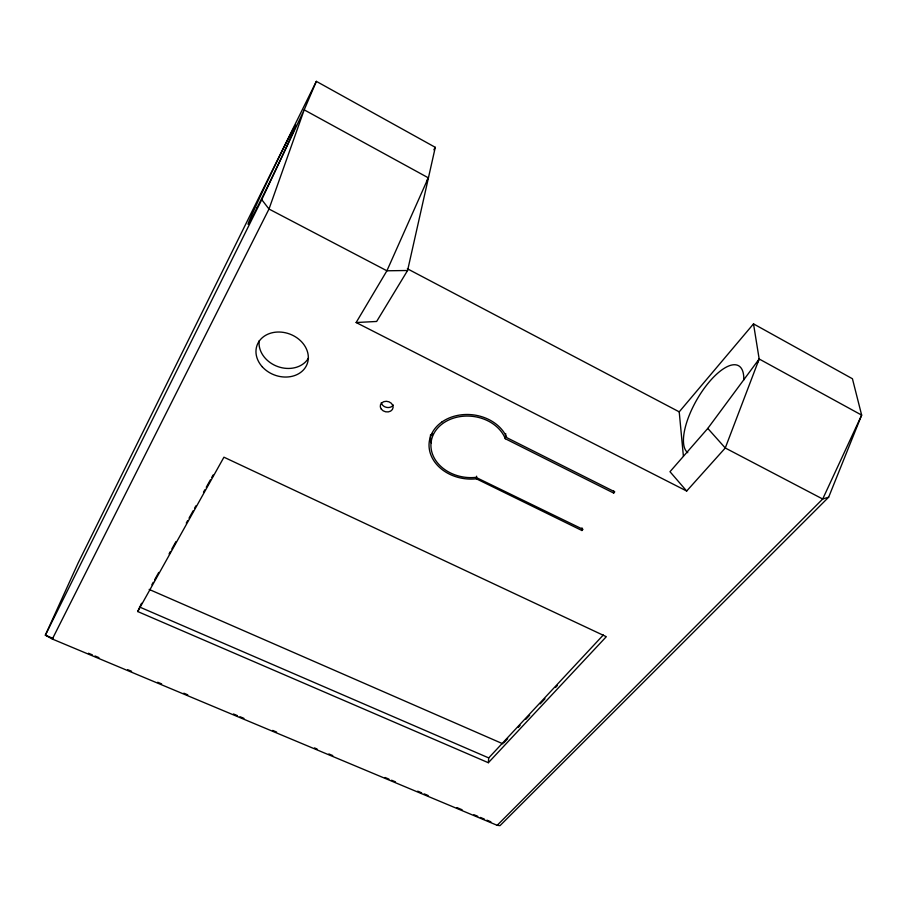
<?xml version="1.0" encoding="UTF-8"?>
<svg xmlns="http://www.w3.org/2000/svg" width="907" height="907" viewBox="0 0 907 907"><rect width="100%" height="100%" fill="white"/><g stroke="black" fill="none" stroke-linecap="round" stroke-linejoin="round"><path stroke-width="1.36" d="M441.743 422.106L439.906 423.512A40.123 32.199 6.5 0 0 430.167 437.616L429.635 439.623A40.123 32.199 6.5 0 0 475.166 478.93L476.356 478.805L581.954 530.527L581.977 527.851M141.537 603.268L137.717 611.545L488.351 762.719L488.714 757.912L603.336 634.957M441.743 422.118A40.123 32.199 6.5 0 1 506.457 436.755L506.877 437.707L614.731 491.821L613.676 493.068L505.278 438.716L505.698 433.569M476.356 478.805L476.628 476.198M316.35 81.358L304.196 109.849L428.308 177.817L386.904 270.785L356.145 322.529L376.654 321.463L407.583 270.501L435.292 147.331L316.35 81.358L78.127 563.02L45.35 635.172L52.334 639.038L497.172 825.313L500.006 825.642L828.658 497.183L861.65 415.111L852.433 378.752L753.513 323.878L679.218 411.857L683.379 456.028M753.513 323.878L759.17 358.991L725.271 447.99L686.678 491.038L356.145 322.529M757.424 362.823L759.17 358.991L861.65 415.111L822.694 499.02L497.172 825.313M426.505 181.649L428.308 177.817M53.184 638.46L45.35 635.172L261.749 199.653L304.196 109.849L268.994 209.029L52.334 639.038M151.866 584.766L153.238 582.294M154.621 579.822L158.748 572.43M169.076 553.916L170.448 551.456M171.831 548.984L175.958 541.581M186.286 523.078L187.658 520.607M189.041 518.146L193.168 510.743M194.552 508.271L195.923 505.811M203.497 492.24L204.869 489.769M206.252 487.297L210.379 479.894M211.762 477.433L213.134 474.962M137.717 611.545L223.938 457.196L606.307 636.691L488.351 762.719M433.863 149.78L435.292 147.331M686.678 491.038L669.99 471.708L707.789 428.421L759.17 358.991M581.954 530.527L582.952 529.348L475.937 477.365A38.23 30.679 6.5 0 1 431.947 452.468A38.23 30.679 6.5 0 1 458.33 416.903A38.23 30.679 6.5 0 1 505.063 438.092L505.278 438.716M503.861 742.81L507.693 738.717M518.203 727.448L520.119 725.396M525.856 719.251L529.677 715.147M540.198 703.877L544.982 698.753M555.492 687.483L557.408 685.443M828.658 497.183L822.694 499.02L725.271 447.99L707.789 428.421M407.583 270.501L386.904 270.785L268.994 209.029L261.749 199.653M88.467 653.244L92.389 654.877M94.997 655.976L98.92 657.62M127.66 669.661L131.583 671.305M157.705 682.245L161.627 683.889M183.838 693.197L187.76 694.83M233.484 713.99L237.407 715.634M240.015 716.723L243.938 718.367M272.678 730.407L276.601 732.051M314.491 747.924L317.099 749.023M328.856 753.944L332.778 755.588M385.044 777.48L388.956 779.124M391.575 780.213L395.486 781.857M417.708 791.165L421.619 792.809M424.238 793.897L428.149 795.541M456.901 807.581L462.128 809.77M473.885 814.701L477.796 816.334M480.415 817.434L484.338 819.078M486.946 820.166L490.868 821.81M139.474 606.964L488.714 757.912M149.156 589.425L502.909 743.831M407.356 268.755L679.218 411.857M613.62 490.732L613.676 493.068M431.313 442.945A39.761 32.085 6.4 0 1 430.496 434.759M308.516 358.038A26.496 21.768 20.8 0 1 278.052 366.677A26.496 21.768 20.8 0 1 259.175 340.794M432.344 435.507A37.879 30.566 6.4 0 1 432.503 433.467M393.298 405.055A6.451 5.272 12.4 0 1 386.586 407.39A6.451 5.272 12.4 0 1 381.291 402.595M687.778 452.706A50.384 19.41 -60.2 0 1 706.077 385.838A50.384 19.41 -60.2 0 1 743.763 379.942M381.28 409.125A6.485 5.283 12.4 0 0 392.402 409.488A6.485 5.283 12.4 0 0 386.393 401.291A6.485 5.283 12.4 0 0 381.28 409.125M262.361 366.904A26.745 21.859 20.6 0 0 306.895 364.637A26.745 21.859 20.6 0 0 277.168 332.053A26.745 21.859 20.6 0 0 262.361 366.904M257.089 207.714A55.327 1.224 -64.3 0 0 295.637 126.016A55.327 1.224 -64.3 0 0 262.803 191.071A55.327 1.224 -64.3 0 0 257.089 207.714"/></g></svg>
